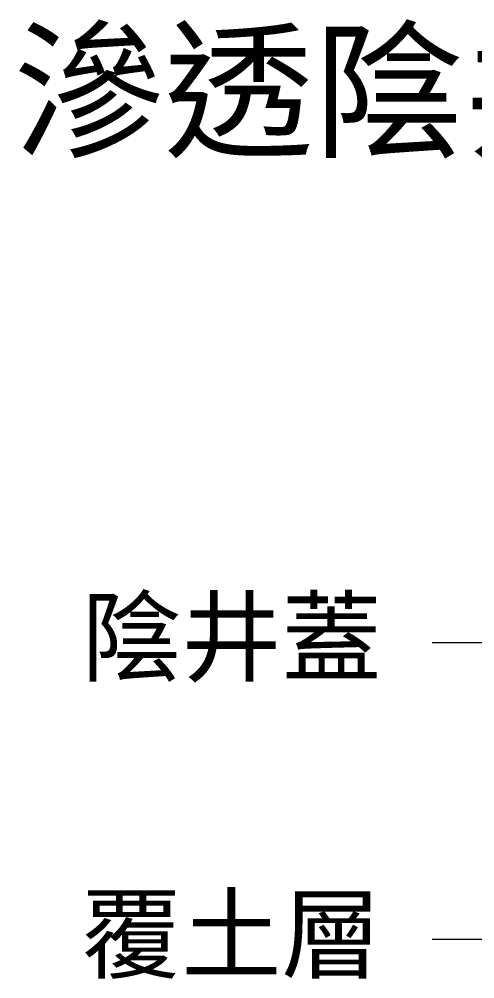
# Model space of a CAD drawing. Header units: millimetres. Extents: x 4229 to 8429, y -1187 to 1783.
# Drawn here: x 7107.3 to 7231.6, y 1181.1 to 1442.8 of the extents above; entities that cross this region are included whole.
import ezdxf

# ---------------------------------------------------------------- set-up
doc = ezdxf.new("R2010")
doc.units = ezdxf.units.MM
doc.styles.add('微軟正黑體-20', font='Microsoft JhengHei.ttf', dxfattribs={"height": 20})
doc.styles.add('微軟正黑體-30', font='Microsoft JhengHei.ttf', dxfattribs={"height": 30})

msp = doc.modelspace()

# ---------------------------------------------------------------- linework, layer by layer
at = {"lineweight": 5}
for p, q in [((7528.5, 1272.71), (7219.92, 1272.71)), ((7268.85, 1191.82), (7219.92, 1191.82))]:
    msp.add_line(p, q, dxfattribs=at)

# ---------------------------------------------------------------- texts
at = {"lineweight": 5, "style": '微軟正黑體-30'}
msp.add_text('滲透陰井埋設剖面', height=30, dxfattribs=at).set_placement((7105.81, 1408.17, 326.37))
at = {"lineweight": 5, "char_height": 20, "width": 77.9405, "attachment_point": 5, "style": '微軟正黑體-20'}
for s, insert in [('\\pxql;陰井蓋', (7163.24, 1273.11)), ('\\pxql;覆土層', (7163.24, 1192.22))]:
    msp.add_mtext(s, dxfattribs=dict(at, insert=insert))

doc.saveas('drawing.dxf')
